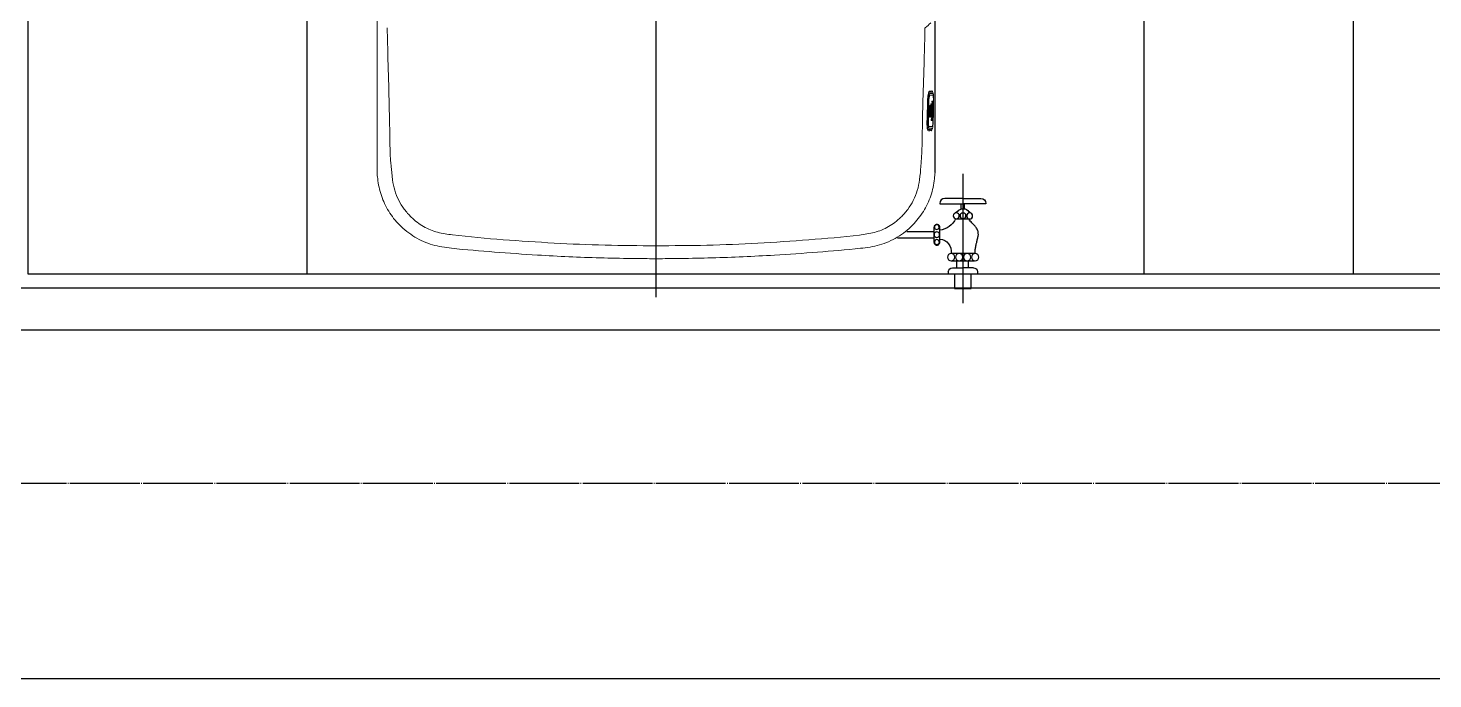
# Model space of a CAD drawing. Header units: millimetres. Extents: x 18456 to 179493, y -203649 to 469211.
# Drawn here: x 137180 to 138187, y -161754 to -161288 of the extents above; entities that cross this region are included whole.
import ezdxf

# ---------------------------------------------------------------- set-up
doc = ezdxf.new("R2010")
doc.units = ezdxf.units.MM
doc.linetypes.add('X-평면도(기본형)$0$CEN', pattern=[52.5, 50, -1, 0.5, -1])
for name, color, linetype, true_color in [('X-평면도(기본형)$0$CEN', 1, 'X-평면도(기본형)$0$CEN', 0xff0000), ('X-평면도(기본형)$0$FIN', 9, 'Continuous', 0x808080), ('X-평면도(기본형)$0$FUR', 6, 'Continuous', 0xff00ff), ('X-평면도(기본형)$0$MC', 7, 'Continuous', 0x7f7fff), ('X-평면도(기본형)$0$TIL', 5, 'Continuous', 0x0000ff), ('X-평면도(기본형)$0$W1', 2, 'Continuous', 0xffff00)]:
    doc.layers.add(name, color=color, linetype=linetype, true_color=true_color)

# ---------------------------------------------------------------- blocks, each defined once
blk = doc.blocks.new('X-평면도(기본형)$0$IW990')
at = {"layer": 'X-평면도(기본형)$0$FUR', "linetype": 'Continuous', "lineweight": 15}
for p, q in [((238356.3, 46380.1), (238645.6, 46380.2)), ((238356.3, 45980.4), (238645.7, 45980.3)), ((238356.4, 45980.1), (238645.7, 45980.2)), ((238587.7, 45984.5), (238587.5, 45984.3)), ((238588.1, 45984.6), (238588.1, 45984.3)), ((238588.3, 45984.5), (238588.1, 45984.3)), ((238595.4, 45982.5), (238594.7, 45982.5)), ((238594.7, 45982.5), (238594.7, 45982.2)), ((238595.4, 45982.2), (238594.7, 45982.2)), ((238594.7, 45981.6), (238595.4, 45981.7)), ((238595.4, 45982.5), (238595.4, 45982.2)), ((238596.9, 45982.4), (238595.4, 45982.3)), ((238595.4, 45982), (238595.4, 45982.2)), ((238595.4, 45981.7), (238595.4, 45981.9)), ((238596.5, 45982.6), (238596.5, 45983)), ((238596.9, 45982.6), (238596.9, 45982.2)), ((238596.9, 45982.2), (238597.6, 45982.2)), ((238596.9, 45982), (238596.9, 45982.2)), ((238596.9, 45981.9), (238596.9, 45981.7)), ((238596.9, 45981.7), (238597.6, 45981.7)), ((238597.6, 45982.6), (238597.6, 45982.2)), ((238597.8, 45983.8), (238597.8, 45983.5)), ((238598, 45981.9), (238598, 45982.2)), ((238598.1, 45982.2), (238598.1, 45982.6)), ((238598.1, 45982.2), (238598.3, 45982.1)), ((238598.1, 45982.2), (238598.2, 45982.2)), ((238598.2, 45982.6), (238598.2, 45982.2)), ((238598.3, 45982.1), (238598.4, 45982.2)), ((238598.6, 45983), (238598.6, 45983)), ((238598.9, 45983.5), (238598.9, 45983.1)), ((238599, 45982.2), (238599, 45982)), ((238600.1, 45982.2), (238600.1, 45981.9)), ((238600.2, 45981.9), (238600.1, 45981.9)), ((238600.2, 45982.1), (238600.2, 45981.9)), ((238600.3, 45981.8), (238600.2, 45981.9)), ((238600.3, 45982.5), (238600.3, 45982.1)), ((238600.3, 45982.2), (238600.3, 45982.2)), ((238600.3, 45982.2), (238600.3, 45981.8)), ((238600.3, 45981.8), (238600.3, 45981.8)), ((238600.8, 45982.7), (238600.8, 45982.3)), ((238601.4, 45982.3), (238600.8, 45982.3)), ((238601.4, 45982.7), (238601.4, 45982.3)), ((238603.6, 45982.7), (238602.9, 45982.7)), ((238602.9, 45982.7), (238602.9, 45982.4)), ((238602.9, 45982.4), (238602.9, 45982.3)), ((238603.6, 45982.4), (238602.9, 45982.4)), ((238602.9, 45982.3), (238602.9, 45982.2)), ((238603.1, 45982.8), (238603.1, 45983.2)), ((238604.3, 45983.3), (238603.2, 45983.3)), ((238603.2, 45983.3), (238603.2, 45982.9)), ((238604.3, 45982.9), (238603.2, 45982.9)), ((238603.3, 45983.7), (238603.3, 45983.3)), ((238603.4, 45983.3), (238603.3, 45983.3)), ((238603.4, 45983.7), (238603.4, 45983.3)), ((238603.6, 45982.4), (238603.6, 45982.7)), ((238605.2, 45982.3), (238603.7, 45982.3)), ((238603.7, 45982.3), (238603.7, 45981.9)), ((238603.7, 45981.9), (238603.7, 45981.9)), ((238604.3, 45983.3), (238604.3, 45982.9)), ((238605.9, 45982.8), (238605.2, 45982.8)), ((238605.2, 45982.8), (238605.2, 45982.4)), ((238605.9, 45982.4), (238605.2, 45982.4)), ((238605.9, 45982.8), (238605.9, 45982.8)), ((238605.9, 45982.8), (238605.9, 45982.4)), ((238606.1, 45984.1), (238606.1, 45983.7)), ((238608.4, 45982.9), (238606.3, 45982.8)), ((238606.3, 45982.8), (238606.3, 45982.4)), ((238606.3, 45982.4), (238606.3, 45982.4)), ((238606.4, 45982.4), (238606.4, 45982.2)), ((238606.4, 45982.1), (238606.4, 45982.2)), ((238607.8, 45982.3), (238607.8, 45982.4)), ((238607.8, 45982.2), (238607.8, 45982)), ((238607.8, 45982), (238608.4, 45982)), ((238608.4, 45982.9), (238608.4, 45982.5)), ((238612.7, 45982.2), (238612.9, 45982.4)), ((238614.4, 45982.2), (238614.6, 45982.4)), ((238615.6, 45982.8), (238615.8, 45983))]:
    blk.add_line(p, q, dxfattribs=at)
at = {"layer": 'X-평면도(기본형)$0$FUR', "color": 1, "ltscale": 30, "true_color": 0xff0000}
blk.add_line((237991.9, 46180.3), (238735, 46180.3), dxfattribs=at)
at = {"layer": 'X-평면도(기본형)$0$FUR'}
for p, q in [((238688, 46000.4), (238688, 45981)), ((238692.9, 45981), (238692.9, 46007.1)), ((238685.2, 45981), (238695.6, 45981)), ((238664.3, 45968.6), (238664.3, 45973.2)), ((238667.9, 45976.8), (238668.2, 45976.8)), ((238668.2, 45976.8), (238668.2, 45972.3)), ((238668.2, 45972.3), (238668.2, 45960.3)), ((238695.6, 45976.8), (238685.2, 45976.8)), ((238716.6, 45970.8), (238718.7, 45970.8)), ((238664.3, 45960.3), (238664.3, 45968.6)), ((238664.3, 45960.3), (238664.3, 45951.9)), ((238671.9, 45961.5), (238668.2, 45961.5)), ((238668.2, 45948.3), (238668.2, 45960.3)), ((238678.9, 45965.4), (238678.9, 45956.1)), ((238703.8, 45951.4), (238703.8, 45968.7)), ((238714.2, 45964.6), (238709, 45964.6)), ((238714.2, 45967.8), (238714.2, 45960.2)), ((238714.2, 45952.7), (238714.2, 45960.2)), ((238718.7, 45966.3), (238728.9, 45966.3)), ((238728.9, 45966.3), (238728.9, 45954.3)), ((238664.3, 45951.9), (238664.3, 45947.4)), ((238671.8, 45959.1), (238668.2, 45959.1)), ((238714.2, 45956.2), (238709, 45956.2)), ((238716.6, 45949.7), (238718.7, 45949.7)), ((238728.9, 45954.3), (238718.7, 45954.3)), ((238667.9, 45943.8), (238668.2, 45943.8)), ((238668.2, 45943.8), (238668.2, 45948.3))]:
    blk.add_line(p, q, dxfattribs=at)
at = {"layer": 'X-평면도(기본형)$0$FUR', "ltscale": 30}
blk.add_line((238646.8, 45960.3), (238739.4, 45960.3), dxfattribs=at)
at = {"layer": 'X-평면도(기본형)$0$FUR', "linetype": 'Continuous', "lineweight": 15}
for points in [[(238598.7, 45981.9), (238598.6, 45981.9), (238598.7, 45981.9), (238598.8, 45981.9), (238599, 45981.9), (238599.2, 45982), (238599.8, 45982), (238600, 45982.1), (238600.2, 45982.1), (238600.3, 45982.1), (238600.2, 45982.2), (238600.1, 45982.2), (238599.8, 45982.3), (238599.5, 45982.3), (238599, 45982.3), (238598.3, 45982.2), (238598.2, 45982.2)], [(238602.9, 45982.2), (238602.9, 45982.1), (238602.9, 45982.1), (238602.9, 45982.1), (238602.9, 45982.1), (238602.9, 45982), (238602.8, 45981.9), (238602.6, 45981.9), (238602.4, 45981.9), (238602.2, 45981.9), (238601.9, 45981.9), (238601.7, 45981.9), (238601.6, 45981.9), (238601.5, 45981.9), (238601.4, 45982)]]:
    blk.add_lwpolyline(points, dxfattribs=at)
at = {"layer": 'X-평면도(기본형)$0$FUR'}
blk.add_lwpolyline([(238709, 45968.7), (238709, 45968.2), (238709, 45952)], dxfattribs=at)
for centre, radius in [((238684.9, 45979), 1.67), ((238690.3, 45978.9), 2), ((238695.6, 45978.9), 1.77), ((238706.4, 45968.7), 2.61), ((238676.8, 45965), 2.15), ((238676.8, 45960.2), 2.11), ((238706.4, 45962.9), 2.61), ((238706.4, 45957.2), 2.61), ((238676.9, 45955.4), 2.14), ((238706.4, 45951.4), 2.61)]:
    blk.add_circle(centre, radius, dxfattribs=at)
at = {"layer": 'X-평면도(기본형)$0$FUR', "linetype": 'Continuous', "lineweight": 15}
blk.add_arc((238614.6, 45982.9), 0.497, 271.3257, 359.6792, dxfattribs=at)
at = {"layer": 'X-평면도(기본형)$0$FUR', "extrusion": (0, 0, -1)}
for centre, radius, start, end in [((-238685.1, 45978.9), 2.11, 267.5787, 92.3885), ((-238695.7, 45978.9), 2.11, 87.5787, 272.3885), ((-238667.9, 45973.2), 3.6, 359.9836, 89.9836)]:
    blk.add_arc(centre, radius, start, end, dxfattribs=at)
at = {"layer": 'X-평면도(기본형)$0$FUR'}
for centre, radius, start, end in [((238673.2, 45978.2), 13.9, 294.0278, 354.487), ((238702.4, 45977.5), 8.93, 184.6907, 278.5254), ((238717.2, 45967.8), 3, 100.9699, 180.0164), ((238676.7, 45960), 4.98, 127.4159, 235.3859), ((238671.8, 45966.4), 3, 307.4159, 344.5649), ((238679.2, 45966.3), 0.601, 209.0093, 303.3256), ((238672.1, 45953.4), 3, 22.6575, 55.3859), ((238717.2, 45952.7), 3, 180.0164, 259.0628), ((238667.9, 45947.4), 3.6, 180.0164, 270.0164)]:
    blk.add_arc(centre, radius, start, end, dxfattribs=at)
at = {"layer": 'X-평면도(기본형)$0$FUR', "linetype": 'Continuous', "lineweight": 15}
for points, knots in [([(238606.6, 46371.3), (238602.3, 46371.4, 0), (238588.5, 46371.6, 0), (238567, 46372.4, 0), (238549.8, 46372.7, 0), (238542.2, 46372.9, 0)], [0, 0, 0, 0, 0.197592, 0.645954, 1, 1, 1, 1]), ([(238707.6, 46175.5), (238707.5, 46190.4, 0), (238707.2, 46220.3, 0), (238705.4, 46260.5, 0), (238702.8, 46296, 0), (238701, 46318.8, 0), (238699.2, 46333.7, 0), (238697.7, 46340.4, 0), (238695.4, 46347, 0), (238692.1, 46353.2, 0), (238688.1, 46359, 0), (238683.6, 46364.1, 0), (238678.7, 46368.4, 0), (238673.6, 46371.9, 0), (238668.1, 46374.9, 0), (238662.4, 46377.2, 0), (238656.3, 46378.9, 0), (238650.7, 46379.7, 0), (238647.2, 46380.1, 0), (238645.6, 46380.2, 0)], [0, 0, 0, 0, 0.0952782, 0.1905564, 0.2562525, 0.3219487, 0.3367094, 0.3514838, 0.3661826, 0.3810752, 0.3960284, 0.4109212, 0.424131, 0.4373829, 0.4505928, 0.4638002, 0.4770496, 0.4902568, 0.4999552, 0.4999552, 0.4999552, 0.4999552]), ([(238641.5, 46370), (238640.2, 46370.2, 0), (238634, 46370.8, 0), (238623, 46371, 0), (238612.7, 46371.1, 0), (238607.2, 46371.3, 0), (238606.6, 46371.3, 0)], [0, 0, 0, 0, 0.115482, 0.531369, 0.947807, 1, 1, 1, 1]), ([(238698.3, 46180.2), (238698.2, 46192.4, 0), (238698, 46216.8, 0), (238696.5, 46253.3, 0), (238694, 46289.7, 0), (238691.8, 46315.8, 0), (238689.8, 46331.5, 0), (238688.7, 46336.8, 0), (238687, 46342, 0), (238684.5, 46346.9, 0), (238681.5, 46351.5, 0), (238677.4, 46356.3, 0), (238672.2, 46360.8, 0), (238665.7, 46364.9, 0), (238658.6, 46367.7, 0), (238650.1, 46369.4, 0), (238644, 46369.8, 0), (238641.5, 46370, 0)], [0, 0, 0, 0, 0.165801, 0.331607, 0.497398, 0.663183, 0.687934, 0.712702, 0.737346, 0.762467, 0.787683, 0.812808, 0.847589, 0.88237, 0.917375, 0.952378, 1, 1, 1, 1]), ([(238707.6, 46185), (238707.5, 46170, 0), (238707.2, 46140.2, 0), (238705.4, 46100, 0), (238702.9, 46064.5, 0), (238701, 46041.7, 0), (238699.3, 46026.8, 0), (238697.8, 46020, 0), (238695.5, 46013.4, 0), (238692.2, 46007.2, 0), (238688.2, 46001.4, 0), (238683.7, 45996.4, 0), (238678.9, 45992.1, 0), (238673.7, 45988.5, 0), (238668.3, 45985.5, 0), (238662.5, 45983.2, 0), (238656.5, 45981.5, 0), (238650.8, 45980.7, 0), (238647.3, 45980.3, 0), (238645.7, 45980.2, 0)], [0, 0, 0, 0, 0.0952782, 0.1905564, 0.2562525, 0.3219487, 0.3367094, 0.3514838, 0.3661826, 0.3810752, 0.3960284, 0.4109212, 0.424131, 0.4373829, 0.4505928, 0.4638002, 0.4770496, 0.4902568, 0.4999552, 0.4999552, 0.4999552, 0.4999552]), ([(238698.3, 46180.2), (238698.2, 46168.1, 0), (238698.1, 46143.7, 0), (238696.6, 46107.2, 0), (238694.1, 46070.7, 0), (238691.9, 46044.7, 0), (238689.9, 46029, 0), (238688.8, 46023.6, 0), (238687.1, 46018.4, 0), (238684.6, 46013.5, 0), (238681.6, 46008.9, 0), (238677.5, 46004.2, 0), (238672.3, 45999.6, 0), (238665.8, 45995.6, 0), (238658.7, 45992.7, 0), (238650.2, 45991, 0), (238644.1, 45990.6, 0), (238641.6, 45990.4, 0)], [0, 0, 0, 0, 0.165801, 0.331607, 0.497398, 0.663183, 0.687934, 0.712702, 0.737346, 0.762467, 0.787683, 0.812808, 0.847589, 0.88237, 0.917375, 0.952378, 1, 1, 1, 1]), ([(238641.6, 45990.4), (238640.3, 45990.3, 0), (238634.2, 45989.7, 0), (238623.1, 45989.4, 0), (238612.8, 45989.3, 0), (238607.3, 45989.2, 0), (238606.7, 45989.2, 0)], [0, 0, 0, 0, 0.115482, 0.531369, 0.947807, 1, 1, 1, 1]), ([(238542.3, 45987.5), (238542.2, 45987.3, 0), (238541.4, 45986.4, 0), (238540.2, 45985, 0), (238539, 45983.9, 0), (238538.5, 45983.3, 0)], [0, 0, 0, 0, 0.113423, 0.567128, 1, 1, 1, 1]), ([(238606.7, 45989.2), (238602.5, 45989.1, 0), (238588.6, 45988.8, 0), (238567.1, 45988, 0), (238549.9, 45987.6, 0), (238542.3, 45987.5, 0)], [0, 0, 0, 0, 0.197592, 0.645954, 1, 1, 1, 1]), ([(238587.5, 45984.3), (238587.5, 45984, 0), (238587.5, 45983.5, 0), (238587.5, 45982.9, 0), (238587.1, 45982.4, 0), (238587.7, 45982.1, 0), (238587.8, 45982.1, 0)], [0, 0, 0, 0, 0.336667, 0.636336, 0.935555, 1, 1, 1, 1]), ([(238615.8, 45983), (238615.8, 45983.3, 0), (238615.7, 45983.8, 0), (238615.9, 45984.6, 0), (238616, 45985.2, 0), (238615, 45985.6, 0), (238613.5, 45985.9, 0), (238611.5, 45986, 0), (238607.8, 45986, 0), (238603.8, 45985.8, 0), (238599.5, 45985.7, 0), (238596.3, 45985.7, 0), (238593.3, 45985.6, 0), (238590.8, 45985.3, 0), (238589, 45985, 0), (238587.9, 45984.7, 0), (238587.7, 45984.5, 0), (238587.7, 45984.5, 0)], [0, 0, 0, 0, 0.140549, 0.227945, 0.314769, 0.362904, 0.410473, 0.458166, 0.505862, 0.635142, 0.700098, 0.765029, 0.829363, 0.877849, 0.926814, 0.975841, 1, 1, 1, 1]), ([(238587.8, 45982.1), (238587.8, 45982, 0), (238587.9, 45982, 0), (238588.3, 45981.9, 0), (238588.3, 45981.9, 0)], [0, 0, 0, 0, 0.73811, 1, 1, 1, 1]), ([(238588.1, 45984.3), (238588.1, 45984, 0), (238588.1, 45983.3, 0), (238588.2, 45982.6, 0), (238588.2, 45982.3, 0)], [0, 0, 0, 0, 0.499997, 1, 1, 1, 1]), ([(238594.4, 45985.4), (238593.5, 45985.3, 0), (238591.9, 45985.3, 0), (238589.8, 45985, 0), (238588.6, 45984.7, 0), (238588.4, 45984.6, 0), (238588.3, 45984.5, 0)], [0, 0, 0, 0, 0.297526, 0.594755, 0.892017, 1, 1, 1, 1]), ([(238588.5, 45981.8), (238588.4, 45981.8, 0), (238588.3, 45981.9, 0), (238588.3, 45981.9, 0), (238588.3, 45982, 0)], [0, 0, 0, 0, 0.68711, 1, 1, 1, 1]), ([(238588.8, 45981.7), (238588.9, 45981.7, 0), (238589, 45981.6, 0), (238589.5, 45981.4, 0), (238590.4, 45981.3, 0), (238591.6, 45981.2, 0), (238592.9, 45981.2, 0), (238595, 45981.2, 0), (238597.7, 45981.2, 0), (238601.6, 45981.3, 0), (238605.4, 45981.4, 0), (238608.6, 45981.5, 0), (238610.6, 45981.6, 0), (238611.9, 45981.7, 0), (238613.1, 45981.8, 0), (238614, 45982, 0), (238614.3, 45982.2, 0), (238614.4, 45982.2, 0)], [0, 0, 0, 0, 0.021472, 0.069883, 0.118172, 0.166599, 0.215054, 0.263407, 0.372989, 0.482571, 0.654772, 0.752596, 0.801819, 0.851251, 0.900832, 0.950455, 1, 1, 1, 1]), ([(238614.1, 45982.4), (238614, 45983, 0), (238613.9, 45983.6, 0), (238614.1, 45984.5, 0), (238613.9, 45984.7, 0), (238613.3, 45984.9, 0), (238612.4, 45985.1, 0), (238611.3, 45985.2, 0), (238609.9, 45985.2, 0), (238605.2, 45985.2, 0), (238600.8, 45985, 0), (238596.1, 45984.8, 0), (238594.7, 45984.8, 0), (238592.9, 45984.7, 0), (238591.6, 45984.6, 0), (238590.5, 45984.5, 0), (238589.7, 45984.3, 0), (238589.2, 45984, 0), (238589.1, 45983.9, 0), (238589.1, 45983.8, 0)], [0, 0, 0, 0, 0.251967, 0.31496, 0.346355, 0.377645, 0.409025, 0.440539, 0.471925, 0.503138, 0.751994, 0.762778, 0.814208, 0.845195, 0.876184, 0.907124, 0.938005, 0.968915, 1, 1, 1, 1]), ([(238589.1, 45983.8), (238589.1, 45983.3, 0), (238589.2, 45982.6, 0), (238589.1, 45981.9, 0), (238589.3, 45981.6, 0), (238589.8, 45981.5, 0), (238590.3, 45981.4, 0), (238590.5, 45981.4, 0)], [0, 0, 0, 0, 0.634318, 0.792901, 0.871956, 0.95071, 1, 1, 1, 1]), ([(238590.4, 45983.9), (238590.4, 45983.3, 0), (238590.4, 45982.8, 0), (238590.4, 45982.1, 0), (238590.3, 45981.9, 0), (238590.5, 45981.8, 0), (238590.5, 45981.7, 0)], [0, 0, 0, 0, 0.694895, 0.810714, 0.927223, 1, 1, 1, 1]), ([(238612.9, 45982.4), (238612.9, 45982.9, 0), (238612.9, 45983.4, 0), (238612.9, 45984.1, 0), (238612.9, 45984.4, 0), (238612.9, 45984.6, 0), (238612.3, 45984.8, 0), (238611.5, 45985, 0), (238610.3, 45985, 0), (238608.5, 45985, 0), (238606.1, 45984.9, 0), (238602.6, 45984.8, 0), (238599.5, 45984.7, 0), (238596.8, 45984.7, 0), (238595.1, 45984.6, 0), (238593.4, 45984.6, 0), (238592.1, 45984.4, 0), (238591.2, 45984.3, 0), (238590.5, 45984.1, 0), (238590.4, 45983.9, 0), (238590.4, 45983.9, 0)], [0, 0, 0, 0, 0.246296, 0.287347, 0.328397, 0.369477, 0.400719, 0.43196, 0.463206, 0.494467, 0.564951, 0.635467, 0.746277, 0.788251, 0.830225, 0.871918, 0.903869, 0.935866, 0.967869, 1, 1, 1, 1]), ([(238590.5, 45981.7), (238590.6, 45981.7, 0), (238590.6, 45981.6, 0), (238591.1, 45981.6, 0), (238591.7, 45981.5, 0), (238592.2, 45981.4, 0), (238592.8, 45981.4, 0), (238593.6, 45981.4, 0), (238597.7, 45981.4, 0), (238602.1, 45981.6, 0), (238606.7, 45981.7, 0), (238608.4, 45981.7, 0), (238610, 45981.8, 0), (238611.3, 45981.9, 0), (238612.2, 45982, 0), (238612.6, 45982.2, 0), (238612.7, 45982.2, 0)], [0, 0, 0, 0, 0.024625, 0.076127, 0.102062, 0.12785, 0.153726, 0.179583, 0.23099, 0.641374, 0.709771, 0.778576, 0.846183, 0.897442, 0.94871, 1, 1, 1, 1]), ([(238608.5, 45985.8), (238606.2, 45985.7, 0), (238601.5, 45985.6, 0), (238596.7, 45985.4, 0), (238594.4, 45985.4, 0)], [0, 0, 0, 0, 0.500001, 1, 1, 1, 1]), ([(238594.7, 45982.2), (238594.7, 45982.1, 0), (238594.7, 45982, 0), (238594.7, 45981.8, 0), (238594.7, 45981.7, 0), (238594.7, 45981.6, 0)], [0, 0, 0, 0, 0.3809018, 0.6904513, 1, 1, 1, 1]), ([(238596.9, 45982), (238596.7, 45982, 0), (238596.1, 45982, 0), (238595.6, 45982, 0), (238595.4, 45982, 0)], [0, 0, 0, 0, 0.500011, 1, 1, 1, 1]), ([(238595.4, 45981.9), (238595.6, 45981.9, 0), (238596.1, 45981.9, 0), (238596.7, 45981.9, 0), (238596.9, 45981.9, 0)], [0, 0, 0, 0, 0.499989, 1, 1, 1, 1]), ([(238598, 45983.3), (238597.9, 45983.3, 0), (238597.6, 45983.3, 0), (238597.1, 45983.2, 0), (238596.7, 45983.2, 0), (238596.5, 45983.1, 0), (238596.5, 45983, 0), (238596.5, 45983, 0)], [0, 0, 0, 0, 0.11231, 0.357403, 0.603092, 0.840918, 1, 1, 1, 1]), ([(238598.6, 45983), (238598.3, 45983, 0), (238597.8, 45983, 0), (238597.2, 45982.9, 0), (238596.7, 45982.8, 0), (238596.5, 45982.7, 0), (238596.5, 45982.6, 0), (238596.6, 45982.6, 0), (238596.9, 45982.5, 0), (238597.3, 45982.5, 0), (238597.8, 45982.5, 0), (238598.2, 45982.5, 0), (238598.5, 45982.5, 0), (238598.5, 45982.5, 0)], [0, 0, 0, 0, 0.145434, 0.248921, 0.352683, 0.452508, 0.562776, 0.637178, 0.711784, 0.805443, 0.84477, 0.978837, 1, 1, 1, 1]), ([(238597.6, 45981.7), (238597.6, 45981.8, 0), (238597.6, 45981.9, 0), (238597.6, 45982.1, 0), (238597.6, 45982.2, 0), (238597.6, 45982.2, 0)], [0, 0, 0, 0, 0.380867, 0.690435, 1, 1, 1, 1]), ([(238600.8, 45984.1), (238600.4, 45984.1, 0), (238599.7, 45984.1, 0), (238599, 45984.1, 0), (238598.6, 45984.1, 0), (238598.3, 45984.1, 0), (238598.1, 45984, 0), (238597.9, 45983.9, 0), (238597.9, 45983.9, 0), (238597.8, 45983.8, 0)], [0, 0, 0, 0, 0.327909, 0.439384, 0.522313, 0.602078, 0.682646, 0.742554, 1, 1, 1, 1]), ([(238600.8, 45983.8), (238600.4, 45983.8, 0), (238599.7, 45983.8, 0), (238599, 45983.8, 0), (238598.6, 45983.7, 0), (238598.3, 45983.7, 0), (238598.1, 45983.7, 0), (238597.9, 45983.6, 0), (238597.9, 45983.5, 0), (238597.8, 45983.5, 0)], [0, 0, 0, 0, 0.327913, 0.43939, 0.522312, 0.602091, 0.682655, 0.742557, 1, 1, 1, 1]), ([(238597.8, 45983.5), (238597.8, 45983.4, 0), (238598, 45983.4, 0), (238598.2, 45983.2, 0), (238598.3, 45983.1, 0), (238598.4, 45983, 0), (238598.5, 45983, 0), (238598.5, 45983, 0), (238598.6, 45983, 0), (238598.8, 45983, 0), (238598.8, 45983, 0), (238598.9, 45983.1, 0), (238599, 45983.1, 0), (238599, 45983.1, 0), (238598.9, 45983.1, 0), (238598.7, 45983.2, 0), (238598.5, 45983.4, 0), (238598.4, 45983.5, 0)], [0, 0, 0, 0, 0.090176, 0.263427, 0.436679, 0.451975, 0.467276, 0.482459, 0.497495, 0.512475, 0.527497, 0.54265, 0.557968, 0.57341, 0.578442, 0.668618, 1, 1, 1, 1]), ([(238598.1, 45982.3), (238598.1, 45982.3, 0), (238598, 45982.3, 0), (238598, 45982.2, 0), (238598, 45982.2, 0)], [0, 0, 0, 0, 0.534441, 1, 1, 1, 1]), ([(238599, 45982), (238598.8, 45982, 0), (238598.4, 45982, 0), (238598.1, 45981.9, 0), (238598, 45981.9, 0), (238598, 45981.8, 0), (238598.1, 45981.8, 0), (238598.4, 45981.8, 0), (238598.7, 45981.7, 0), (238599.3, 45981.7, 0), (238599.8, 45981.8, 0), (238600.2, 45981.8, 0), (238600.3, 45981.8, 0)], [0, 0, 0, 0, 0.1479551, 0.222989, 0.2984513, 0.3904561, 0.4808155, 0.5617619, 0.6371347, 0.749936, 0.9049239, 1, 1, 1, 1]), ([(238598.4, 45983.5), (238598.4, 45983.5, 0), (238598.5, 45983.6, 0), (238598.6, 45983.6, 0), (238598.8, 45983.6, 0), (238598.9, 45983.7, 0), (238599.2, 45983.7, 0), (238599.8, 45983.7, 0), (238600.4, 45983.7, 0), (238600.7, 45983.7, 0)], [0, 0, 0, 0, 0.281085, 0.325829, 0.370589, 0.415011, 0.446755, 0.708698, 1, 1, 1, 1]), ([(238598.4, 45982.2), (238598.5, 45982.2, 0), (238598.7, 45982.2, 0), (238599.1, 45982.2, 0), (238599.3, 45982.2, 0), (238599.5, 45982.2, 0), (238599.6, 45982.2, 0), (238599.6, 45982.2, 0), (238599.6, 45982.1, 0), (238599.6, 45982.1, 0)], [0, 0, 0, 0, 0.2049054, 0.5141278, 0.6377456, 0.7624733, 0.8544872, 0.946617, 1, 1, 1, 1]), ([(238598.5, 45982.5), (238598.9, 45982.5, 0), (238599.8, 45982.5, 0), (238601.1, 45982.6, 0), (238602.3, 45982.8, 0), (238603.2, 45983.1, 0), (238603.3, 45983.2, 0), (238603.4, 45983.3, 0)], [0, 0, 0, 0, 0.1590834, 0.3509257, 0.5470119, 0.7751545, 1, 1, 1, 1]), ([(238603.3, 45983.3), (238603.2, 45983.3, 0), (238603, 45983.2, 0), (238602.1, 45983.1, 0), (238600.6, 45983, 0), (238599.4, 45983, 0), (238598.6, 45983, 0)], [0, 0, 0, 0, 0.113444, 0.2757, 0.574124, 1, 1, 1, 1]), ([(238598.9, 45983.5), (238598.9, 45983.5, 0), (238598.8, 45983.6, 0), (238598.7, 45983.6, 0), (238598.7, 45983.6, 0)], [0, 0, 0, 0, 0.330265, 1, 1, 1, 1]), ([(238600.1, 45981.9), (238599.9, 45981.9, 0), (238599.7, 45981.8, 0), (238599.3, 45981.8, 0), (238599, 45981.8, 0), (238598.8, 45981.8, 0), (238598.7, 45981.8, 0), (238598.7, 45981.9, 0), (238598.7, 45981.9, 0)], [0, 0, 0, 0, 0.261855, 0.54457, 0.686412, 0.807463, 0.903636, 1, 1, 1, 1]), ([(238603.3, 45983.7), (238603.2, 45983.7, 0), (238603, 45983.6, 0), (238602.1, 45983.5, 0), (238600.7, 45983.4, 0), (238599.5, 45983.4, 0), (238598.9, 45983.4, 0)], [0, 0, 0, 0, 0.119614, 0.290759, 0.605473, 1, 1, 1, 1]), ([(238599.6, 45982.1), (238599.6, 45982.1, 0), (238599.6, 45982.1, 0), (238599.4, 45982.1, 0), (238599.2, 45982.1, 0), (238599, 45982, 0), (238599, 45982, 0)], [0, 0, 0, 0, 0.156895, 0.313632, 0.697348, 1, 1, 1, 1]), ([(238600.3, 45982.5), (238600.3, 45982.5, 0), (238600.3, 45982.5, 0), (238600.2, 45982.6, 0), (238600.2, 45982.6, 0)], [0, 0, 0, 0, 0.770332, 1, 1, 1, 1]), ([(238600.7, 45983.7), (238600.9, 45983.7, 0), (238601.2, 45983.7, 0), (238601.6, 45983.7, 0), (238601.7, 45983.7, 0), (238601.7, 45983.7, 0), (238601.8, 45983.7, 0), (238601.9, 45983.7, 0), (238601.9, 45983.7, 0), (238602, 45983.7, 0), (238602.1, 45983.7, 0), (238602.2, 45983.7, 0), (238602.2, 45983.7, 0), (238602.3, 45983.7, 0), (238602.3, 45983.7, 0), (238602.4, 45983.7, 0), (238602.5, 45983.7, 0), (238602.6, 45983.7, 0), (238602.6, 45983.7, 0), (238602.7, 45983.7, 0), (238602.9, 45983.7, 0), (238603.5, 45983.7, 0), (238604.4, 45983.7, 0), (238605.2, 45983.7, 0), (238605.5, 45983.7, 0)], [0, 0, 0, 0, 0.161646, 0.202045, 0.222246, 0.23234, 0.242441, 0.262643, 0.27274, 0.282843, 0.303039, 0.313139, 0.333337, 0.343435, 0.353535, 0.373734, 0.383833, 0.404033, 0.414132, 0.424235, 0.444435, 0.525232, 0.848571, 1, 1, 1, 1]), ([(238605.7, 45984.2), (238605.5, 45984.2, 0), (238604.7, 45984.1, 0), (238603, 45984.1, 0), (238601.6, 45984.1, 0), (238600.8, 45984.1, 0)], [0, 0, 0, 0, 0.159984, 0.480027, 1, 1, 1, 1]), ([(238605.7, 45983.8), (238605.5, 45983.8, 0), (238604.7, 45983.8, 0), (238603, 45983.8, 0), (238601.6, 45983.8, 0), (238600.8, 45983.8, 0)], [0, 0, 0, 0, 0.159984, 0.480027, 1, 1, 1, 1]), ([(238600.8, 45982.3), (238600.8, 45982.3, 0), (238600.8, 45982.1, 0), (238600.8, 45982.1, 0), (238600.8, 45982, 0)], [0, 0, 0, 0, 0.499997, 1, 1, 1, 1]), ([(238600.8, 45982), (238600.8, 45982, 0), (238600.8, 45981.9, 0), (238600.9, 45981.9, 0), (238601.2, 45981.8, 0), (238601.6, 45981.8, 0), (238602.1, 45981.8, 0), (238602.6, 45981.8, 0), (238603, 45981.9, 0), (238603.2, 45981.9, 0), (238603.4, 45981.9, 0), (238603.4, 45982, 0), (238603.5, 45982, 0), (238603.5, 45982, 0), (238603.6, 45982, 0), (238603.6, 45982, 0), (238603.6, 45982.1, 0), (238603.6, 45982.1, 0)], [0, 0, 0, 0, 0.074479, 0.21329, 0.296678, 0.380232, 0.483182, 0.589423, 0.672015, 0.754973, 0.793288, 0.831575, 0.86984, 0.908085, 0.94632, 0.965424, 1, 1, 1, 1]), ([(238602.9, 45982.6), (238602.9, 45982.5, 0), (238602.9, 45982.4, 0), (238602.9, 45982.4, 0), (238602.8, 45982.3, 0), (238602.6, 45982.3, 0), (238602.4, 45982.3, 0), (238602.1, 45982.2, 0), (238601.9, 45982.2, 0), (238601.7, 45982.3, 0), (238601.5, 45982.3, 0), (238601.3, 45982.4, 0), (238601.4, 45982.5, 0), (238601.4, 45982.5, 0), (238601.4, 45982.5, 0)], [0, 0, 0, 0, 0.218979, 0.322855, 0.370214, 0.41804, 0.459511, 0.507463, 0.557608, 0.595852, 0.634017, 0.6944, 0.983671, 1, 1, 1, 1]), ([(238601.4, 45982), (238601.4, 45982.1, 0), (238601.4, 45982.2, 0), (238601.4, 45982.3, 0), (238601.4, 45982.3, 0)], [0, 0, 0, 0, 0.500002, 1, 1, 1, 1]), ([(238603.2, 45982.9), (238603.2, 45982.9, 0), (238603.1, 45982.9, 0), (238603.1, 45982.9, 0), (238603, 45982.9, 0), (238603, 45982.9, 0), (238603, 45982.8, 0), (238603, 45982.8, 0), (238603, 45982.8, 0), (238603, 45982.8, 0), (238603.1, 45982.8, 0), (238603.2, 45982.8, 0), (238603.7, 45982.8, 0), (238604.1, 45982.8, 0), (238604.4, 45982.8, 0)], [0, 0, 0, 0, 0.031635, 0.063241, 0.095098, 0.127641, 0.228679, 0.267141, 0.299619, 0.332105, 0.363922, 0.39626, 0.529472, 1, 1, 1, 1]), ([(238603.6, 45982.1), (238603.6, 45982.1, 0), (238603.6, 45982.2, 0), (238603.6, 45982.3, 0), (238603.6, 45982.4, 0)], [0, 0, 0, 0, 0.499998, 1, 1, 1, 1]), ([(238605.2, 45982), (238605, 45982, 0), (238604.5, 45982, 0), (238604, 45981.9, 0), (238603.7, 45981.9, 0)], [0, 0, 0, 0, 0.36256, 1, 1, 1, 1]), ([(238603.7, 45981.9), (238603.9, 45981.9, 0), (238604.3, 45981.9, 0), (238605, 45981.9, 0), (238605.5, 45981.9, 0), (238605.9, 45981.9, 0)], [0, 0, 0, 0, 0.254061, 0.508136, 1, 1, 1, 1]), ([(238604.8, 45983.7), (238604.7, 45983.6, 0), (238604.4, 45983.5, 0), (238604.3, 45983.4, 0), (238604.3, 45983.3, 0)], [0, 0, 0, 0, 0.463516, 1, 1, 1, 1]), ([(238605.5, 45983.7), (238605.2, 45983.6, 0), (238604.9, 45983.4, 0), (238604.5, 45983.1, 0), (238604.3, 45983, 0), (238604.3, 45982.9, 0)], [0, 0, 0, 0, 0.439156, 0.718829, 1, 1, 1, 1]), ([(238604.4, 45982.8), (238604.5, 45982.8, 0), (238604.6, 45982.8, 0), (238604.7, 45982.9, 0), (238604.8, 45982.9, 0), (238604.8, 45982.9, 0), (238604.9, 45982.9, 0), (238604.9, 45982.9, 0)], [0, 0, 0, 0, 0.227897, 0.4559, 0.683578, 0.913774, 1, 1, 1, 1]), ([(238604.9, 45982.9), (238604.9, 45983, 0), (238605, 45983.1, 0), (238605.4, 45983.4, 0), (238605.9, 45983.6, 0), (238606.1, 45983.7, 0)], [0, 0, 0, 0, 0.217203, 0.607197, 1, 1, 1, 1]), ([(238605.2, 45982.4), (238605.2, 45982.4, 0), (238605.2, 45982.3, 0), (238605.2, 45982.1, 0), (238605.2, 45982, 0), (238605.2, 45982, 0)], [0, 0, 0, 0, 0.344182, 0.672091, 1, 1, 1, 1]), ([(238606.1, 45984.1), (238606, 45984.1, 0), (238606, 45984.2, 0), (238605.9, 45984.2, 0), (238605.8, 45984.2, 0), (238605.7, 45984.2, 0)], [0, 0, 0, 0, 0.349612, 0.700078, 1, 1, 1, 1]), ([(238606.1, 45983.8), (238606, 45983.8, 0), (238606, 45983.8, 0), (238605.9, 45983.8, 0), (238605.8, 45983.8, 0), (238605.7, 45983.8, 0)], [0, 0, 0, 0, 0.3496097, 0.7000766, 1, 1, 1, 1]), ([(238605.9, 45981.9), (238605.9, 45982, 0), (238605.9, 45982.1, 0), (238605.9, 45982.2, 0), (238605.9, 45982.4, 0), (238605.9, 45982.4, 0)], [0, 0, 0, 0, 0.291822, 0.583644, 1, 1, 1, 1]), ([(238606.1, 45984.1), (238606.1, 45984.1, 0), (238606.1, 45984.1, 0), (238606.1, 45984.1, 0), (238606.1, 45984.1, 0), (238606.1, 45984.1, 0)], [0, 0, 0, 0, 0.219993, 0.892379, 1, 1, 1, 1]), ([(238606.1, 45983.7), (238606.1, 45983.7, 0), (238606.1, 45983.7, 0), (238606.1, 45983.8, 0), (238606.1, 45983.8, 0), (238606.1, 45983.8, 0), (238606.1, 45983.8, 0)], [0, 0, 0, 0, 0.252179, 0.59871, 0.944616, 1, 1, 1, 1]), ([(238608.4, 45982.5), (238608.3, 45982.5, 0), (238607.9, 45982.5, 0), (238607.2, 45982.5, 0), (238606.7, 45982.5, 0), (238606.3, 45982.4, 0)], [0, 0, 0, 0, 0.253212, 0.506409, 1, 1, 1, 1]), ([(238607.8, 45982.4), (238607.6, 45982.4, 0), (238607.1, 45982.4, 0), (238606.6, 45982.4, 0), (238606.3, 45982.4, 0)], [0, 0, 0, 0, 0.366434, 1, 1, 1, 1]), ([(238606.4, 45982.2), (238606.6, 45982.2, 0), (238607.1, 45982.2, 0), (238607.5, 45982.3, 0), (238607.8, 45982.3, 0)], [0, 0, 0, 0, 0.396737, 1, 1, 1, 1]), ([(238607.8, 45982.2), (238607.6, 45982.2, 0), (238607.2, 45982.2, 0), (238606.7, 45982.2, 0), (238606.4, 45982.1, 0)], [0, 0, 0, 0, 0.39674, 1, 1, 1, 1]), ([(238608.4, 45982), (238608.4, 45982, 0), (238608.4, 45982.1, 0), (238608.4, 45982.3, 0), (238608.4, 45982.4, 0), (238608.4, 45982.5, 0)], [0, 0, 0, 0, 0.281623, 0.563248, 1, 1, 1, 1]), ([(238615, 45985), (238614.9, 45985.2, 0), (238614.7, 45985.4, 0), (238613.2, 45985.7, 0), (238611.1, 45985.8, 0), (238609.4, 45985.8, 0), (238608.5, 45985.8, 0)], [0, 0, 0, 0, 0.249585, 0.500063, 0.750599, 1, 1, 1, 1]), ([(238614.9, 45982.5), (238614.9, 45982.5, 0), (238614.8, 45982.4, 0), (238614.7, 45982.4, 0), (238614.7, 45982.4, 0)], [0, 0, 0, 0, 0.555897, 1, 1, 1, 1]), ([(238614.9, 45982.5), (238615.1, 45982.6, 0), (238615.5, 45982.6, 0), (238615.5, 45982.8, 0), (238615.6, 45982.8, 0)], [0, 0, 0, 0, 0.474578, 1, 1, 1, 1]), ([(238615.1, 45982.9), (238615.1, 45983.3, 0), (238615, 45983.9, 0), (238615, 45984.7, 0), (238615, 45985, 0)], [0, 0, 0, 0, 0.499996, 1, 1, 1, 1])]:
    blk.add_open_spline(points, degree=3, knots=knots, dxfattribs=at)
at = {"layer": 'X-평면도(기본형)$0$FUR'}
blk.add_open_spline([(238703.8, 45951.4), (238702.1, 45951.5), (238700.4, 45951.3), (238697.5, 45950.8), (238695.3, 45950.2), (238692.6, 45949.6), (238690.3, 45949), (238688.2, 45949.3), (238685.6, 45950.3), (238683.7, 45951.9), (238681.8, 45953.8), (238680.3, 45955.3), (238678.9, 45956.1)], degree=3, dxfattribs=at)
blk = doc.blocks.new('X-평면도(기본형)$0$ba17001400')
at = {"layer": 'X-평면도(기본형)$0$FUR'}
blk.add_line((450, -200), (450, 730), dxfattribs=at)
at = {"layer": 'X-평면도(기본형)$0$MC'}
blk.add_lwpolyline([(1400, -200), (1400, 300), (2300, 300), (2300, 1500), (1400, 1500), (0, 1500), (0, -200)], close=True, dxfattribs=at)
at = {"layer": 'X-평면도(기본형)$0$TIL'}
for p, q in [((600, -200), (600, 1500)), ((1200, -200), (1200, 1500))]:
    blk.add_line(p, q, dxfattribs=at)
at = {"layer": 'X-평면도(기본형)$0$FUR', "rotation": 270}
blk.add_blockref('X-평면도(기본형)$0$IW990', (-45230.3, 238518.7), dxfattribs=at)

msp = doc.modelspace()

# ---------------------------------------------------------------- linework, layer by layer
at = {"layer": 'X-평면도(기본형)$0$CEN'}
msp.add_line((138729.6, -161614.2), (132934.6, -161614.2), dxfattribs=at)
at = {"layer": 'X-평면도(기본형)$0$FIN'}
msp.add_line((138589.6, -161474.2), (137169.6, -161474.2), dxfattribs=at)
at = {"layer": 'X-평면도(기본형)$0$W1'}
for p, q in [((138619.6, -161504.2), (136529.6, -161504.2)), ((138619.6, -161754.2), (136529.6, -161754.2))]:
    msp.add_line(p, q, dxfattribs=at)

# ---------------------------------------------------------------- block references
at = {"xscale": -1}
msp.add_blockref('X-평면도(기본형)$0$ba17001400', (138579.6, -161264.2), dxfattribs=at)

doc.saveas('drawing.dxf')
